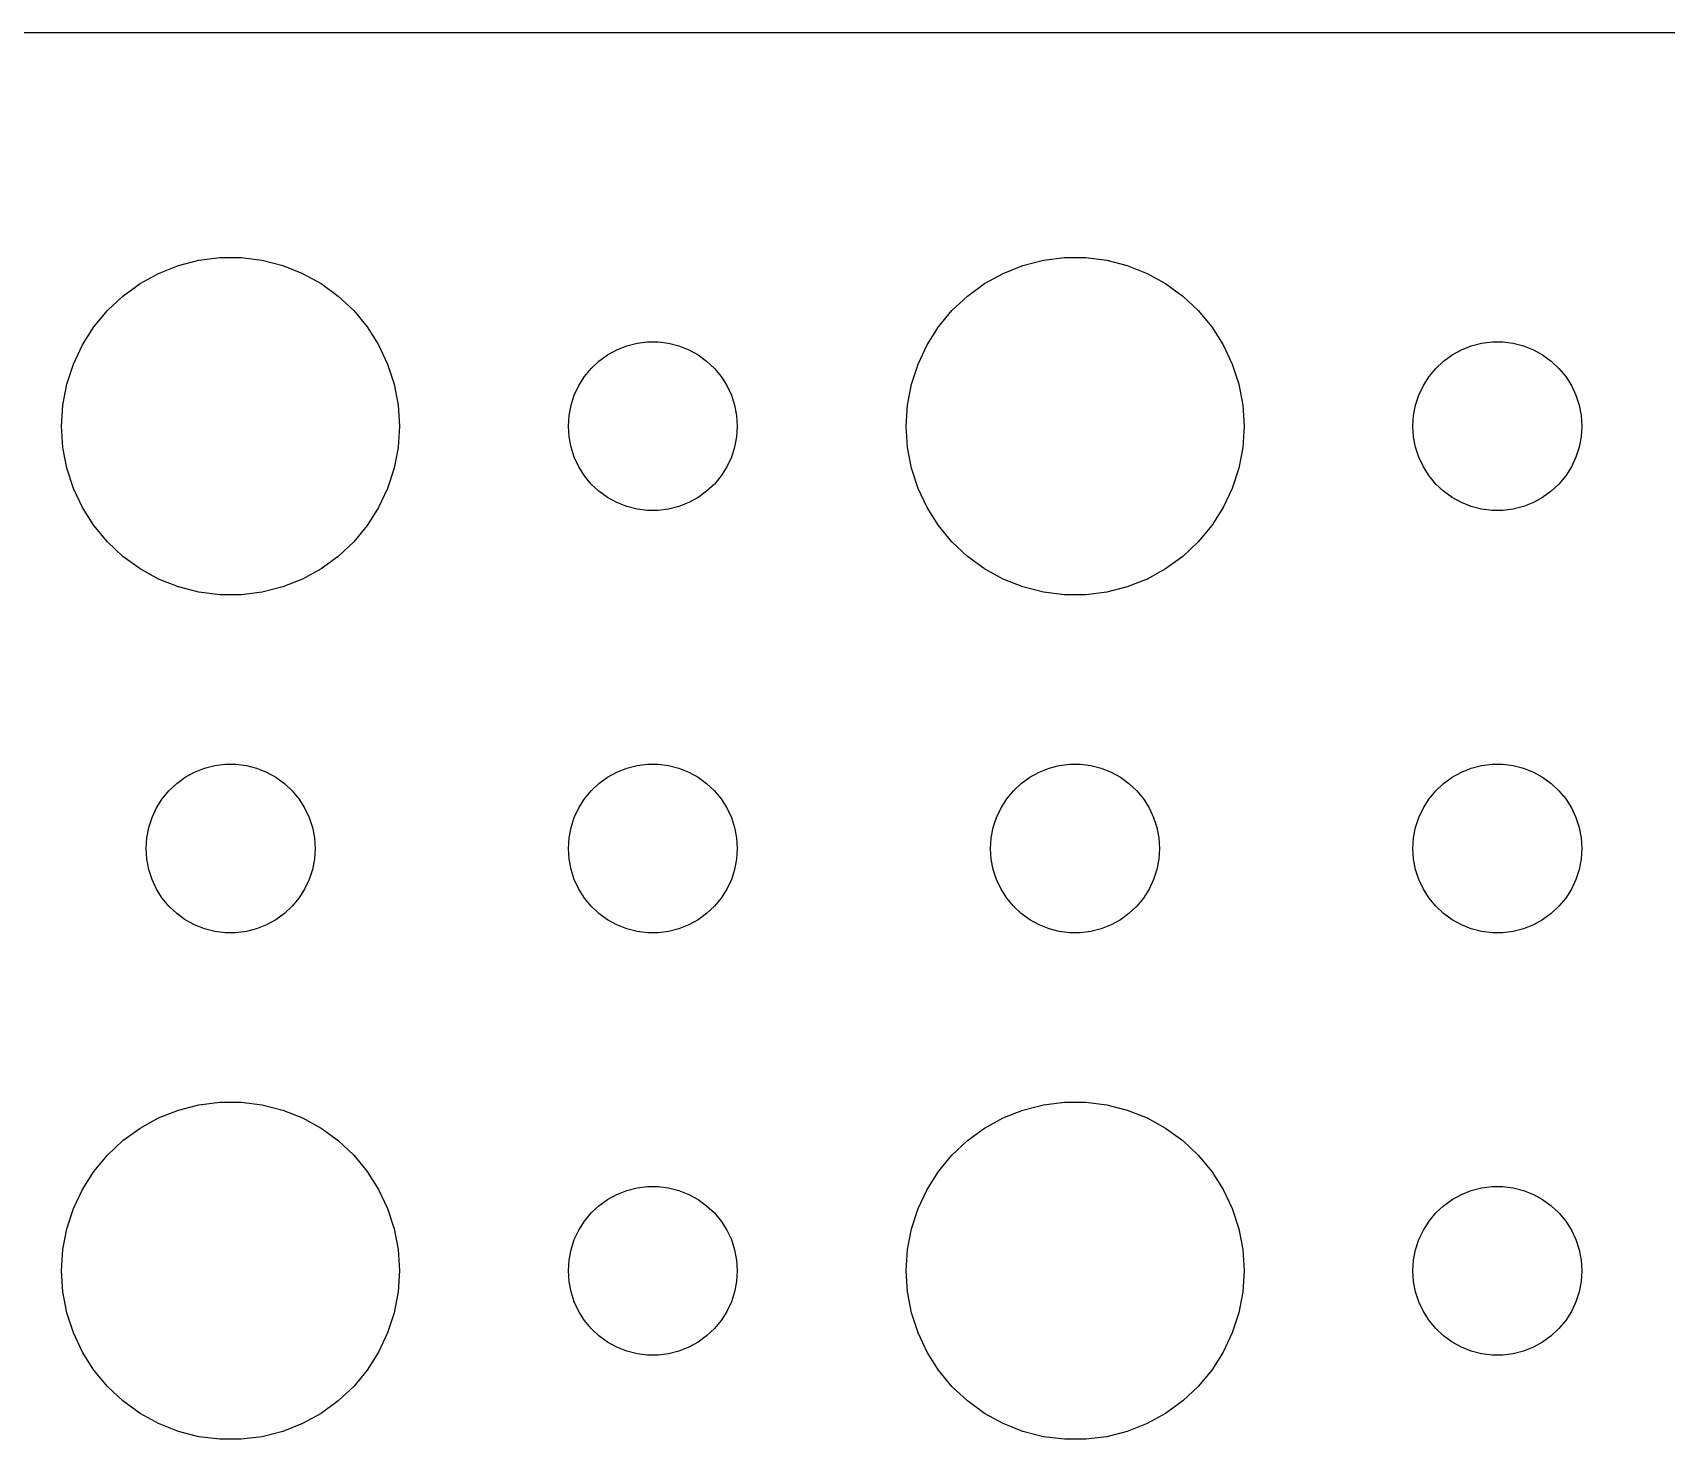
# Model space of a CAD drawing. Header units: metres. Extents: x -112 to 112, y -89 to 89.
# Drawn here: x -33.51 to -4.5, y 64.51 to 89.49 of the extents above; entities that cross this region are included whole.
import ezdxf

# ---------------------------------------------------------------- set-up
doc = ezdxf.new("R2010")
doc.units = ezdxf.units.M

msp = doc.modelspace()

# ---------------------------------------------------------------- linework, layer by layer
for p, q in [((107.314, 89.4901), (-107.314, 89.4901)), ((-31.2773, 85.2145), (-30.927, 85.3532)), ((-30.927, 85.3532), (-30.5621, 85.4469)), ((-30.5621, 85.4469), (-30.1884, 85.4941)), ((-30.1884, 85.4941), (-29.8116, 85.4941)), ((-29.8116, 85.4941), (-29.4379, 85.4469)), ((-29.4379, 85.4469), (-29.0729, 85.3532)), ((-29.0729, 85.3532), (-28.7227, 85.2145)), ((-16.2773, 85.2145), (-15.927, 85.3532)), ((-15.927, 85.3532), (-15.5621, 85.4469)), ((-15.5621, 85.4469), (-15.1884, 85.4941)), ((-15.1884, 85.4941), (-14.8116, 85.4941)), ((-14.8116, 85.4941), (-14.4379, 85.4469)), ((-14.4379, 85.4469), (-14.0729, 85.3532)), ((-14.0729, 85.3532), (-13.7227, 85.2145)), ((-31.9123, 84.8115), (-31.6075, 85.033)), ((-31.6075, 85.033), (-31.2773, 85.2145)), ((-28.7227, 85.2145), (-28.3925, 85.033)), ((-28.3925, 85.033), (-28.0877, 84.8115)), ((-16.9123, 84.8115), (-16.6075, 85.033)), ((-16.6075, 85.033), (-16.2773, 85.2145)), ((-13.7227, 85.2145), (-13.3925, 85.033)), ((-13.3925, 85.033), (-13.0877, 84.8115)), ((-32.1869, 84.5536), (-31.9123, 84.8115)), ((-28.0877, 84.8115), (-27.8131, 84.5536)), ((-17.1869, 84.5536), (-16.9123, 84.8115)), ((-13.0877, 84.8115), (-12.8131, 84.5536)), ((-32.427, 84.2634), (-32.1869, 84.5536)), ((-27.8131, 84.5536), (-27.5729, 84.2634)), ((-17.427, 84.2634), (-17.1869, 84.5536)), ((-12.8131, 84.5536), (-12.5729, 84.2634)), ((-32.6289, 83.9453), (-32.427, 84.2634)), ((-27.5729, 84.2634), (-27.3711, 83.9453)), ((-17.6289, 83.9453), (-17.427, 84.2634)), ((-12.5729, 84.2634), (-12.3711, 83.9453)), ((-32.7893, 83.6044), (-32.6289, 83.9453)), ((-27.3711, 83.9453), (-27.2107, 83.6044)), ((-23.3037, 83.7665), (-23.1387, 83.8572)), ((-23.1387, 83.8572), (-22.9635, 83.9266)), ((-22.9635, 83.9266), (-22.7811, 83.9734)), ((-22.7811, 83.9734), (-22.5942, 83.997)), ((-22.5942, 83.997), (-22.4058, 83.997)), ((-22.4058, 83.997), (-22.2189, 83.9734)), ((-22.2189, 83.9734), (-22.0365, 83.9266)), ((-22.0365, 83.9266), (-21.8613, 83.8572)), ((-21.8613, 83.8572), (-21.6963, 83.7665)), ((-17.7893, 83.6044), (-17.6289, 83.9453)), ((-12.3711, 83.9453), (-12.2107, 83.6044)), ((-8.30373, 83.7665), (-8.13866, 83.8572)), ((-8.13866, 83.8572), (-7.96352, 83.9266)), ((-7.96352, 83.9266), (-7.78107, 83.9734)), ((-7.78107, 83.9734), (-7.59418, 83.997)), ((-7.59418, 83.997), (-7.40581, 83.997)), ((-7.40581, 83.997), (-7.21892, 83.9734)), ((-7.21892, 83.9734), (-7.03647, 83.9266)), ((-7.03647, 83.9266), (-6.86133, 83.8572)), ((-6.86133, 83.8572), (-6.69626, 83.7665)), ((-32.9057, 83.2461), (-32.7893, 83.6044)), ((-27.2107, 83.6044), (-27.0942, 83.2461)), ((-23.5934, 83.5268), (-23.4561, 83.6558)), ((-23.4561, 83.6558), (-23.3037, 83.7665)), ((-21.6963, 83.7665), (-21.5439, 83.6558)), ((-21.5439, 83.6558), (-21.4065, 83.5268)), ((-17.9057, 83.2461), (-17.7893, 83.6044)), ((-12.2107, 83.6044), (-12.0942, 83.2461)), ((-8.59344, 83.5268), (-8.45613, 83.6558)), ((-8.45613, 83.6558), (-8.30373, 83.7665)), ((-6.69626, 83.7665), (-6.54385, 83.6558)), ((-6.54385, 83.6558), (-6.40654, 83.5268)), ((-23.8145, 83.2226), (-23.7135, 83.3817)), ((-23.7135, 83.3817), (-23.5934, 83.5268)), ((-21.4065, 83.5268), (-21.2865, 83.3817)), ((-21.2865, 83.3817), (-21.1855, 83.2226)), ((-8.81445, 83.2226), (-8.71352, 83.3817)), ((-8.71352, 83.3817), (-8.59344, 83.5268)), ((-6.40654, 83.5268), (-6.28647, 83.3817)), ((-6.28647, 83.3817), (-6.18553, 83.2226)), ((-32.9763, 82.876), (-32.9057, 83.2461)), ((-27.0942, 83.2461), (-27.0237, 82.876)), ((-23.9529, 82.873), (-23.8947, 83.0522)), ((-23.8947, 83.0522), (-23.8145, 83.2226)), ((-21.1855, 83.2226), (-21.1053, 83.0522)), ((-21.1053, 83.0522), (-21.0471, 82.873)), ((-17.9763, 82.876), (-17.9057, 83.2461)), ((-12.0942, 83.2461), (-12.0237, 82.876)), ((-8.95287, 82.873), (-8.89465, 83.0522)), ((-8.89465, 83.0522), (-8.81445, 83.2226)), ((-6.18553, 83.2226), (-6.10533, 83.0522)), ((-6.10533, 83.0522), (-6.04712, 82.873)), ((-33, 82.5), (-32.9763, 82.876)), ((-27.0237, 82.876), (-27, 82.5)), ((-23.9882, 82.688), (-23.9529, 82.873)), ((-21.0471, 82.873), (-21.0118, 82.688)), ((-18, 82.5), (-17.9763, 82.876)), ((-12.0237, 82.876), (-12, 82.5)), ((-8.98816, 82.688), (-8.95287, 82.873)), ((-6.04712, 82.873), (-6.01183, 82.688)), ((-32.9763, 82.124), (-33, 82.5)), ((-27, 82.5), (-27.0237, 82.124)), ((-24, 82.5), (-23.9882, 82.688)), ((-23.9882, 82.312), (-24, 82.5)), ((-21.0118, 82.688), (-21, 82.5)), ((-21, 82.5), (-21.0118, 82.312)), ((-17.9763, 82.124), (-18, 82.5)), ((-12, 82.5), (-12.0237, 82.124)), ((-9, 82.5), (-8.98816, 82.688)), ((-8.98816, 82.312), (-9, 82.5)), ((-6.01183, 82.688), (-6, 82.5)), ((-6, 82.5), (-6.01183, 82.312)), ((-32.9057, 81.7539), (-32.9763, 82.124)), ((-27.0237, 82.124), (-27.0942, 81.7539)), ((-23.9529, 82.127), (-23.9882, 82.312)), ((-23.8947, 81.9478), (-23.9529, 82.127)), ((-21.0471, 82.127), (-21.1053, 81.9478)), ((-21.0118, 82.312), (-21.0471, 82.127)), ((-17.9057, 81.7539), (-17.9763, 82.124)), ((-12.0237, 82.124), (-12.0942, 81.7539)), ((-8.95287, 82.127), (-8.98816, 82.312)), ((-8.89465, 81.9478), (-8.95287, 82.127)), ((-6.04712, 82.127), (-6.10533, 81.9478)), ((-6.01183, 82.312), (-6.04712, 82.127)), ((-23.8145, 81.7774), (-23.8947, 81.9478)), ((-21.1053, 81.9478), (-21.1855, 81.7774)), ((-8.81445, 81.7774), (-8.89465, 81.9478)), ((-6.10533, 81.9478), (-6.18553, 81.7774)), ((-32.7893, 81.3956), (-32.9057, 81.7539)), ((-27.0942, 81.7539), (-27.2107, 81.3956)), ((-23.7135, 81.6183), (-23.8145, 81.7774)), ((-23.5934, 81.4732), (-23.7135, 81.6183)), ((-21.2865, 81.6183), (-21.4065, 81.4732)), ((-21.1855, 81.7774), (-21.2865, 81.6183)), ((-17.7893, 81.3956), (-17.9057, 81.7539)), ((-12.0942, 81.7539), (-12.2107, 81.3956)), ((-8.71352, 81.6183), (-8.81445, 81.7774)), ((-8.59344, 81.4732), (-8.71352, 81.6183)), ((-6.28647, 81.6183), (-6.40654, 81.4732)), ((-6.18553, 81.7774), (-6.28647, 81.6183)), ((-32.6289, 81.0547), (-32.7893, 81.3956)), ((-27.2107, 81.3956), (-27.3711, 81.0547)), ((-23.4561, 81.3442), (-23.5934, 81.4732)), ((-23.3037, 81.2335), (-23.4561, 81.3442)), ((-21.5439, 81.3442), (-21.6963, 81.2335)), ((-21.4065, 81.4732), (-21.5439, 81.3442)), ((-17.6289, 81.0547), (-17.7893, 81.3956)), ((-12.2107, 81.3956), (-12.3711, 81.0547)), ((-8.45613, 81.3442), (-8.59344, 81.4732)), ((-8.30373, 81.2335), (-8.45613, 81.3442)), ((-6.54385, 81.3442), (-6.69626, 81.2335)), ((-6.40654, 81.4732), (-6.54385, 81.3442)), ((-32.427, 80.7366), (-32.6289, 81.0547)), ((-27.3711, 81.0547), (-27.5729, 80.7366)), ((-23.1387, 81.1428), (-23.3037, 81.2335)), ((-22.9635, 81.0734), (-23.1387, 81.1428)), ((-22.7811, 81.0266), (-22.9635, 81.0734)), ((-22.5942, 81.003), (-22.7811, 81.0266)), ((-22.4058, 81.003), (-22.5942, 81.003)), ((-22.2189, 81.0266), (-22.4058, 81.003)), ((-22.0365, 81.0734), (-22.2189, 81.0266)), ((-21.8613, 81.1428), (-22.0365, 81.0734)), ((-21.6963, 81.2335), (-21.8613, 81.1428)), ((-17.427, 80.7366), (-17.6289, 81.0547)), ((-12.3711, 81.0547), (-12.5729, 80.7366)), ((-8.13866, 81.1428), (-8.30373, 81.2335)), ((-7.96352, 81.0734), (-8.13866, 81.1428)), ((-7.78107, 81.0266), (-7.96352, 81.0734)), ((-7.59418, 81.003), (-7.78107, 81.0266)), ((-7.40581, 81.003), (-7.59418, 81.003)), ((-7.21892, 81.0266), (-7.40581, 81.003)), ((-7.03647, 81.0734), (-7.21892, 81.0266)), ((-6.86133, 81.1428), (-7.03647, 81.0734)), ((-6.69626, 81.2335), (-6.86133, 81.1428)), ((-32.1869, 80.4464), (-32.427, 80.7366)), ((-27.5729, 80.7366), (-27.8131, 80.4464)), ((-17.1869, 80.4464), (-17.427, 80.7366)), ((-12.5729, 80.7366), (-12.8131, 80.4464)), ((-31.9123, 80.1885), (-32.1869, 80.4464)), ((-27.8131, 80.4464), (-28.0877, 80.1885)), ((-16.9123, 80.1885), (-17.1869, 80.4464)), ((-12.8131, 80.4464), (-13.0877, 80.1885)), ((-31.6075, 79.967), (-31.9123, 80.1885)), ((-28.0877, 80.1885), (-28.3925, 79.967)), ((-16.6075, 79.967), (-16.9123, 80.1885)), ((-13.0877, 80.1885), (-13.3925, 79.967)), ((-31.2773, 79.7855), (-31.6075, 79.967)), ((-28.3925, 79.967), (-28.7227, 79.7855)), ((-16.2773, 79.7855), (-16.6075, 79.967)), ((-13.3925, 79.967), (-13.7227, 79.7855)), ((-30.927, 79.6468), (-31.2773, 79.7855)), ((-30.5621, 79.5531), (-30.927, 79.6468)), ((-30.1884, 79.5059), (-30.5621, 79.5531)), ((-29.8116, 79.5059), (-30.1884, 79.5059)), ((-29.4379, 79.5531), (-29.8116, 79.5059)), ((-29.0729, 79.6468), (-29.4379, 79.5531)), ((-28.7227, 79.7855), (-29.0729, 79.6468)), ((-15.927, 79.6468), (-16.2773, 79.7855)), ((-15.5621, 79.5531), (-15.927, 79.6468)), ((-15.1884, 79.5059), (-15.5621, 79.5531)), ((-14.8116, 79.5059), (-15.1884, 79.5059)), ((-14.4379, 79.5531), (-14.8116, 79.5059)), ((-14.0729, 79.6468), (-14.4379, 79.5531)), ((-13.7227, 79.7855), (-14.0729, 79.6468)), ((-30.8037, 76.2665), (-30.6387, 76.3572)), ((-30.6387, 76.3572), (-30.4635, 76.4266)), ((-30.4635, 76.4266), (-30.2811, 76.4734)), ((-30.2811, 76.4734), (-30.0942, 76.497)), ((-30.0942, 76.497), (-29.9058, 76.497)), ((-29.9058, 76.497), (-29.7189, 76.4734)), ((-29.7189, 76.4734), (-29.5365, 76.4266)), ((-29.5365, 76.4266), (-29.3613, 76.3572)), ((-29.3613, 76.3572), (-29.1963, 76.2665)), ((-23.3037, 76.2665), (-23.1387, 76.3572)), ((-23.1387, 76.3572), (-22.9635, 76.4266)), ((-22.9635, 76.4266), (-22.7811, 76.4734)), ((-22.7811, 76.4734), (-22.5942, 76.497)), ((-22.5942, 76.497), (-22.4058, 76.497)), ((-22.4058, 76.497), (-22.2189, 76.4734)), ((-22.2189, 76.4734), (-22.0365, 76.4266)), ((-22.0365, 76.4266), (-21.8613, 76.3572)), ((-21.8613, 76.3572), (-21.6963, 76.2665)), ((-15.8037, 76.2665), (-15.6387, 76.3572)), ((-15.6387, 76.3572), (-15.4635, 76.4266)), ((-15.4635, 76.4266), (-15.2811, 76.4734)), ((-15.2811, 76.4734), (-15.0942, 76.497)), ((-15.0942, 76.497), (-14.9058, 76.497)), ((-14.9058, 76.497), (-14.7189, 76.4734)), ((-14.7189, 76.4734), (-14.5365, 76.4266)), ((-14.5365, 76.4266), (-14.3613, 76.3572)), ((-14.3613, 76.3572), (-14.1963, 76.2665)), ((-8.30373, 76.2665), (-8.13866, 76.3572)), ((-8.13866, 76.3572), (-7.96352, 76.4266)), ((-7.96352, 76.4266), (-7.78107, 76.4734)), ((-7.78107, 76.4734), (-7.59418, 76.497)), ((-7.59418, 76.497), (-7.40581, 76.497)), ((-7.40581, 76.497), (-7.21892, 76.4734)), ((-7.21892, 76.4734), (-7.03647, 76.4266)), ((-7.03647, 76.4266), (-6.86133, 76.3572)), ((-6.86133, 76.3572), (-6.69626, 76.2665)), ((-31.2135, 75.8817), (-31.0934, 76.0268)), ((-31.0934, 76.0268), (-30.9561, 76.1558)), ((-30.9561, 76.1558), (-30.8037, 76.2665)), ((-29.1963, 76.2665), (-29.0439, 76.1558)), ((-29.0439, 76.1558), (-28.9065, 76.0268)), ((-28.9065, 76.0268), (-28.7865, 75.8817)), ((-23.7135, 75.8817), (-23.5934, 76.0268)), ((-23.5934, 76.0268), (-23.4561, 76.1558)), ((-23.4561, 76.1558), (-23.3037, 76.2665)), ((-21.6963, 76.2665), (-21.5439, 76.1558)), ((-21.5439, 76.1558), (-21.4065, 76.0268)), ((-21.4065, 76.0268), (-21.2865, 75.8817)), ((-16.2135, 75.8817), (-16.0934, 76.0268)), ((-16.0934, 76.0268), (-15.9561, 76.1558)), ((-15.9561, 76.1558), (-15.8037, 76.2665)), ((-14.1963, 76.2665), (-14.0439, 76.1558)), ((-14.0439, 76.1558), (-13.9065, 76.0268)), ((-13.9065, 76.0268), (-13.7865, 75.8817)), ((-8.71352, 75.8817), (-8.59344, 76.0268)), ((-8.59344, 76.0268), (-8.45613, 76.1558)), ((-8.45613, 76.1558), (-8.30373, 76.2665)), ((-6.69626, 76.2665), (-6.54385, 76.1558)), ((-6.54385, 76.1558), (-6.40654, 76.0268)), ((-6.40654, 76.0268), (-6.28647, 75.8817)), ((-31.3145, 75.7226), (-31.2135, 75.8817)), ((-28.7865, 75.8817), (-28.6855, 75.7226)), ((-23.8145, 75.7226), (-23.7135, 75.8817)), ((-21.2865, 75.8817), (-21.1855, 75.7226)), ((-16.3145, 75.7226), (-16.2135, 75.8817)), ((-13.7865, 75.8817), (-13.6855, 75.7226)), ((-8.81445, 75.7226), (-8.71352, 75.8817)), ((-6.28647, 75.8817), (-6.18553, 75.7226)), ((-31.4529, 75.373), (-31.3947, 75.5522)), ((-31.3947, 75.5522), (-31.3145, 75.7226)), ((-28.6855, 75.7226), (-28.6053, 75.5522)), ((-28.6053, 75.5522), (-28.5471, 75.373)), ((-23.9529, 75.373), (-23.8947, 75.5522)), ((-23.8947, 75.5522), (-23.8145, 75.7226)), ((-21.1855, 75.7226), (-21.1053, 75.5522)), ((-21.1053, 75.5522), (-21.0471, 75.373)), ((-16.4529, 75.373), (-16.3947, 75.5522)), ((-16.3947, 75.5522), (-16.3145, 75.7226)), ((-13.6855, 75.7226), (-13.6053, 75.5522)), ((-13.6053, 75.5522), (-13.5471, 75.373)), ((-8.95287, 75.373), (-8.89465, 75.5522)), ((-8.89465, 75.5522), (-8.81445, 75.7226)), ((-6.18553, 75.7226), (-6.10533, 75.5522)), ((-6.10533, 75.5522), (-6.04712, 75.373)), ((-31.5, 75), (-31.4882, 75.188)), ((-31.4882, 75.188), (-31.4529, 75.373)), ((-28.5471, 75.373), (-28.5118, 75.188)), ((-28.5118, 75.188), (-28.5, 75)), ((-24, 75), (-23.9882, 75.188)), ((-23.9882, 75.188), (-23.9529, 75.373)), ((-21.0471, 75.373), (-21.0118, 75.188)), ((-21.0118, 75.188), (-21, 75)), ((-16.5, 75), (-16.4882, 75.188)), ((-16.4882, 75.188), (-16.4529, 75.373)), ((-13.5471, 75.373), (-13.5118, 75.188)), ((-13.5118, 75.188), (-13.5, 75)), ((-9, 75), (-8.98816, 75.188)), ((-8.98816, 75.188), (-8.95287, 75.373)), ((-6.04712, 75.373), (-6.01183, 75.188)), ((-6.01183, 75.188), (-6, 75)), ((-31.4882, 74.812), (-31.5, 75)), ((-28.5, 75), (-28.5118, 74.812)), ((-23.9882, 74.812), (-24, 75)), ((-21, 75), (-21.0118, 74.812)), ((-16.4882, 74.812), (-16.5, 75)), ((-13.5, 75), (-13.5118, 74.812)), ((-8.98816, 74.812), (-9, 75)), ((-6, 75), (-6.01183, 74.812)), ((-31.4529, 74.627), (-31.4882, 74.812)), ((-31.3947, 74.4478), (-31.4529, 74.627)), ((-28.5471, 74.627), (-28.6053, 74.4478)), ((-28.5118, 74.812), (-28.5471, 74.627)), ((-23.9529, 74.627), (-23.9882, 74.812)), ((-23.8947, 74.4478), (-23.9529, 74.627)), ((-21.0471, 74.627), (-21.1053, 74.4478)), ((-21.0118, 74.812), (-21.0471, 74.627)), ((-16.4529, 74.627), (-16.4882, 74.812)), ((-16.3947, 74.4478), (-16.4529, 74.627)), ((-13.5471, 74.627), (-13.6053, 74.4478)), ((-13.5118, 74.812), (-13.5471, 74.627)), ((-8.95287, 74.627), (-8.98816, 74.812)), ((-8.89465, 74.4478), (-8.95287, 74.627)), ((-6.04712, 74.627), (-6.10533, 74.4478)), ((-6.01183, 74.812), (-6.04712, 74.627)), ((-31.3145, 74.2774), (-31.3947, 74.4478)), ((-31.2135, 74.1183), (-31.3145, 74.2774)), ((-28.6855, 74.2774), (-28.7865, 74.1183)), ((-28.6053, 74.4478), (-28.6855, 74.2774)), ((-23.8145, 74.2774), (-23.8947, 74.4478)), ((-23.7135, 74.1183), (-23.8145, 74.2774)), ((-21.1855, 74.2774), (-21.2865, 74.1183)), ((-21.1053, 74.4478), (-21.1855, 74.2774)), ((-16.3145, 74.2774), (-16.3947, 74.4478)), ((-16.2135, 74.1183), (-16.3145, 74.2774)), ((-13.6855, 74.2774), (-13.7865, 74.1183)), ((-13.6053, 74.4478), (-13.6855, 74.2774)), ((-8.81445, 74.2774), (-8.89465, 74.4478)), ((-8.71352, 74.1183), (-8.81445, 74.2774)), ((-6.18553, 74.2774), (-6.28647, 74.1183)), ((-6.10533, 74.4478), (-6.18553, 74.2774)), ((-31.0934, 73.9732), (-31.2135, 74.1183)), ((-28.7865, 74.1183), (-28.9065, 73.9732)), ((-23.5934, 73.9732), (-23.7135, 74.1183)), ((-21.2865, 74.1183), (-21.4065, 73.9732)), ((-16.0934, 73.9732), (-16.2135, 74.1183)), ((-13.7865, 74.1183), (-13.9065, 73.9732)), ((-8.59344, 73.9732), (-8.71352, 74.1183)), ((-6.28647, 74.1183), (-6.40654, 73.9732)), ((-30.9561, 73.8442), (-31.0934, 73.9732)), ((-30.8037, 73.7335), (-30.9561, 73.8442)), ((-30.6387, 73.6428), (-30.8037, 73.7335)), ((-29.1963, 73.7335), (-29.3613, 73.6428)), ((-29.0439, 73.8442), (-29.1963, 73.7335)), ((-28.9065, 73.9732), (-29.0439, 73.8442)), ((-23.4561, 73.8442), (-23.5934, 73.9732)), ((-23.3037, 73.7335), (-23.4561, 73.8442)), ((-23.1387, 73.6428), (-23.3037, 73.7335)), ((-21.6963, 73.7335), (-21.8613, 73.6428)), ((-21.5439, 73.8442), (-21.6963, 73.7335)), ((-21.4065, 73.9732), (-21.5439, 73.8442)), ((-15.9561, 73.8442), (-16.0934, 73.9732)), ((-15.8037, 73.7335), (-15.9561, 73.8442)), ((-15.6387, 73.6428), (-15.8037, 73.7335)), ((-14.1963, 73.7335), (-14.3613, 73.6428)), ((-14.0439, 73.8442), (-14.1963, 73.7335)), ((-13.9065, 73.9732), (-14.0439, 73.8442)), ((-8.45613, 73.8442), (-8.59344, 73.9732)), ((-8.30373, 73.7335), (-8.45613, 73.8442)), ((-8.13866, 73.6428), (-8.30373, 73.7335)), ((-6.69626, 73.7335), (-6.86133, 73.6428)), ((-6.54385, 73.8442), (-6.69626, 73.7335)), ((-6.40654, 73.9732), (-6.54385, 73.8442)), ((-30.4635, 73.5734), (-30.6387, 73.6428)), ((-30.2811, 73.5266), (-30.4635, 73.5734)), ((-30.0942, 73.503), (-30.2811, 73.5266)), ((-29.9058, 73.503), (-30.0942, 73.503)), ((-29.7189, 73.5266), (-29.9058, 73.503)), ((-29.5365, 73.5734), (-29.7189, 73.5266)), ((-29.3613, 73.6428), (-29.5365, 73.5734)), ((-22.9635, 73.5734), (-23.1387, 73.6428)), ((-22.7811, 73.5266), (-22.9635, 73.5734)), ((-22.5942, 73.503), (-22.7811, 73.5266)), ((-22.4058, 73.503), (-22.5942, 73.503)), ((-22.2189, 73.5266), (-22.4058, 73.503)), ((-22.0365, 73.5734), (-22.2189, 73.5266)), ((-21.8613, 73.6428), (-22.0365, 73.5734)), ((-15.4635, 73.5734), (-15.6387, 73.6428)), ((-15.2811, 73.5266), (-15.4635, 73.5734)), ((-15.0942, 73.503), (-15.2811, 73.5266)), ((-14.9058, 73.503), (-15.0942, 73.503)), ((-14.7189, 73.5266), (-14.9058, 73.503)), ((-14.5365, 73.5734), (-14.7189, 73.5266)), ((-14.3613, 73.6428), (-14.5365, 73.5734)), ((-7.96352, 73.5734), (-8.13866, 73.6428)), ((-7.78107, 73.5266), (-7.96352, 73.5734)), ((-7.59418, 73.503), (-7.78107, 73.5266)), ((-7.40581, 73.503), (-7.59418, 73.503)), ((-7.21892, 73.5266), (-7.40581, 73.503)), ((-7.03647, 73.5734), (-7.21892, 73.5266)), ((-6.86133, 73.6428), (-7.03647, 73.5734)), ((-31.6075, 70.033), (-31.2773, 70.2145)), ((-31.2773, 70.2145), (-30.927, 70.3532)), ((-30.927, 70.3532), (-30.5621, 70.4469)), ((-30.5621, 70.4469), (-30.1884, 70.4941)), ((-30.1884, 70.4941), (-29.8116, 70.4941)), ((-29.8116, 70.4941), (-29.4379, 70.4469)), ((-29.4379, 70.4469), (-29.0729, 70.3532)), ((-29.0729, 70.3532), (-28.7227, 70.2145)), ((-28.7227, 70.2145), (-28.3925, 70.033)), ((-16.6075, 70.033), (-16.2773, 70.2145)), ((-16.2773, 70.2145), (-15.927, 70.3532)), ((-15.927, 70.3532), (-15.5621, 70.4469)), ((-15.5621, 70.4469), (-15.1884, 70.4941)), ((-15.1884, 70.4941), (-14.8116, 70.4941)), ((-14.8116, 70.4941), (-14.4379, 70.4469)), ((-14.4379, 70.4469), (-14.0729, 70.3532)), ((-14.0729, 70.3532), (-13.7227, 70.2145)), ((-13.7227, 70.2145), (-13.3925, 70.033)), ((-31.9123, 69.8115), (-31.6075, 70.033)), ((-28.3925, 70.033), (-28.0877, 69.8115)), ((-16.9123, 69.8115), (-16.6075, 70.033)), ((-13.3925, 70.033), (-13.0877, 69.8115)), ((-32.1869, 69.5536), (-31.9123, 69.8115)), ((-28.0877, 69.8115), (-27.8131, 69.5536)), ((-17.1869, 69.5536), (-16.9123, 69.8115)), ((-13.0877, 69.8115), (-12.8131, 69.5536)), ((-32.427, 69.2634), (-32.1869, 69.5536)), ((-27.8131, 69.5536), (-27.5729, 69.2634)), ((-17.427, 69.2634), (-17.1869, 69.5536)), ((-12.8131, 69.5536), (-12.5729, 69.2634)), ((-32.6289, 68.9453), (-32.427, 69.2634)), ((-27.5729, 69.2634), (-27.3711, 68.9453)), ((-17.6289, 68.9453), (-17.427, 69.2634)), ((-12.5729, 69.2634), (-12.3711, 68.9453)), ((-32.7893, 68.6044), (-32.6289, 68.9453)), ((-27.3711, 68.9453), (-27.2107, 68.6044)), ((-23.4561, 68.6558), (-23.3037, 68.7665)), ((-23.3037, 68.7665), (-23.1387, 68.8572)), ((-23.1387, 68.8572), (-22.9635, 68.9266)), ((-22.9635, 68.9266), (-22.7811, 68.9734)), ((-22.7811, 68.9734), (-22.5942, 68.997)), ((-22.5942, 68.997), (-22.4058, 68.997)), ((-22.4058, 68.997), (-22.2189, 68.9734)), ((-22.2189, 68.9734), (-22.0365, 68.9266)), ((-22.0365, 68.9266), (-21.8613, 68.8572)), ((-21.8613, 68.8572), (-21.6963, 68.7665)), ((-21.6963, 68.7665), (-21.5439, 68.6558)), ((-17.7893, 68.6044), (-17.6289, 68.9453)), ((-12.3711, 68.9453), (-12.2107, 68.6044)), ((-8.45613, 68.6558), (-8.30373, 68.7665)), ((-8.30373, 68.7665), (-8.13866, 68.8572)), ((-8.13866, 68.8572), (-7.96352, 68.9266)), ((-7.96352, 68.9266), (-7.78107, 68.9734)), ((-7.78107, 68.9734), (-7.59418, 68.997)), ((-7.59418, 68.997), (-7.40581, 68.997)), ((-7.40581, 68.997), (-7.21892, 68.9734)), ((-7.21892, 68.9734), (-7.03647, 68.9266)), ((-7.03647, 68.9266), (-6.86133, 68.8572)), ((-6.86133, 68.8572), (-6.69626, 68.7665)), ((-6.69626, 68.7665), (-6.54385, 68.6558)), ((-32.9057, 68.2461), (-32.7893, 68.6044)), ((-27.2107, 68.6044), (-27.0942, 68.2461)), ((-23.7135, 68.3817), (-23.5934, 68.5268)), ((-23.5934, 68.5268), (-23.4561, 68.6558)), ((-21.5439, 68.6558), (-21.4065, 68.5268)), ((-21.4065, 68.5268), (-21.2865, 68.3817)), ((-17.9057, 68.2461), (-17.7893, 68.6044)), ((-12.2107, 68.6044), (-12.0942, 68.2461)), ((-8.71352, 68.3817), (-8.59344, 68.5268)), ((-8.59344, 68.5268), (-8.45613, 68.6558)), ((-6.54385, 68.6558), (-6.40654, 68.5268)), ((-6.40654, 68.5268), (-6.28647, 68.3817)), ((-32.9763, 67.876), (-32.9057, 68.2461)), ((-27.0942, 68.2461), (-27.0237, 67.876)), ((-23.8947, 68.0522), (-23.8145, 68.2226)), ((-23.8145, 68.2226), (-23.7135, 68.3817)), ((-21.2865, 68.3817), (-21.1855, 68.2226)), ((-21.1855, 68.2226), (-21.1053, 68.0522)), ((-17.9763, 67.876), (-17.9057, 68.2461)), ((-12.0942, 68.2461), (-12.0237, 67.876)), ((-8.89465, 68.0522), (-8.81445, 68.2226)), ((-8.81445, 68.2226), (-8.71352, 68.3817)), ((-6.28647, 68.3817), (-6.18553, 68.2226)), ((-6.18553, 68.2226), (-6.10533, 68.0522)), ((-23.9529, 67.873), (-23.8947, 68.0522)), ((-21.1053, 68.0522), (-21.0471, 67.873)), ((-8.95287, 67.873), (-8.89465, 68.0522)), ((-6.10533, 68.0522), (-6.04712, 67.873)), ((-33, 67.5), (-32.9763, 67.876)), ((-27.0237, 67.876), (-27, 67.5)), ((-24, 67.5), (-23.9882, 67.688)), ((-23.9882, 67.688), (-23.9529, 67.873)), ((-21.0471, 67.873), (-21.0118, 67.688)), ((-21.0118, 67.688), (-21, 67.5)), ((-18, 67.5), (-17.9763, 67.876)), ((-12.0237, 67.876), (-12, 67.5)), ((-9, 67.5), (-8.98816, 67.688)), ((-8.98816, 67.688), (-8.95287, 67.873)), ((-6.04712, 67.873), (-6.01183, 67.688)), ((-6.01183, 67.688), (-6, 67.5)), ((-32.9763, 67.124), (-33, 67.5)), ((-27, 67.5), (-27.0237, 67.124)), ((-23.9882, 67.312), (-24, 67.5)), ((-21, 67.5), (-21.0118, 67.312)), ((-17.9763, 67.124), (-18, 67.5)), ((-12, 67.5), (-12.0237, 67.124)), ((-8.98816, 67.312), (-9, 67.5)), ((-6, 67.5), (-6.01183, 67.312)), ((-32.9057, 66.7539), (-32.9763, 67.124)), ((-27.0237, 67.124), (-27.0942, 66.7539)), ((-23.9529, 67.127), (-23.9882, 67.312)), ((-23.8947, 66.9478), (-23.9529, 67.127)), ((-21.0471, 67.127), (-21.1053, 66.9478)), ((-21.0118, 67.312), (-21.0471, 67.127)), ((-17.9057, 66.7539), (-17.9763, 67.124)), ((-12.0237, 67.124), (-12.0942, 66.7539)), ((-8.95287, 67.127), (-8.98816, 67.312)), ((-8.89465, 66.9478), (-8.95287, 67.127)), ((-6.04712, 67.127), (-6.10533, 66.9478)), ((-6.01183, 67.312), (-6.04712, 67.127)), ((-32.7893, 66.3956), (-32.9057, 66.7539)), ((-27.0942, 66.7539), (-27.2107, 66.3956)), ((-23.8145, 66.7774), (-23.8947, 66.9478)), ((-23.7135, 66.6183), (-23.8145, 66.7774)), ((-21.1855, 66.7774), (-21.2865, 66.6183)), ((-21.1053, 66.9478), (-21.1855, 66.7774)), ((-17.7893, 66.3956), (-17.9057, 66.7539)), ((-12.0942, 66.7539), (-12.2107, 66.3956)), ((-8.81445, 66.7774), (-8.89465, 66.9478)), ((-8.71352, 66.6183), (-8.81445, 66.7774)), ((-6.18553, 66.7774), (-6.28647, 66.6183)), ((-6.10533, 66.9478), (-6.18553, 66.7774)), ((-23.5934, 66.4732), (-23.7135, 66.6183)), ((-23.4561, 66.3442), (-23.5934, 66.4732)), ((-21.4065, 66.4732), (-21.5439, 66.3442)), ((-21.2865, 66.6183), (-21.4065, 66.4732)), ((-8.59344, 66.4732), (-8.71352, 66.6183)), ((-8.45613, 66.3442), (-8.59344, 66.4732)), ((-6.40654, 66.4732), (-6.54385, 66.3442)), ((-6.28647, 66.6183), (-6.40654, 66.4732)), ((-32.6289, 66.0547), (-32.7893, 66.3956)), ((-27.2107, 66.3956), (-27.3711, 66.0547)), ((-23.3037, 66.2335), (-23.4561, 66.3442)), ((-23.1387, 66.1428), (-23.3037, 66.2335)), ((-21.6963, 66.2335), (-21.8613, 66.1428)), ((-21.5439, 66.3442), (-21.6963, 66.2335)), ((-17.6289, 66.0547), (-17.7893, 66.3956)), ((-12.2107, 66.3956), (-12.3711, 66.0547)), ((-8.30373, 66.2335), (-8.45613, 66.3442)), ((-8.13866, 66.1428), (-8.30373, 66.2335)), ((-6.69626, 66.2335), (-6.86133, 66.1428)), ((-6.54385, 66.3442), (-6.69626, 66.2335)), ((-32.427, 65.7366), (-32.6289, 66.0547)), ((-27.3711, 66.0547), (-27.5729, 65.7366)), ((-22.9635, 66.0734), (-23.1387, 66.1428)), ((-22.7811, 66.0266), (-22.9635, 66.0734)), ((-22.5942, 66.003), (-22.7811, 66.0266)), ((-22.4058, 66.003), (-22.5942, 66.003)), ((-22.2189, 66.0266), (-22.4058, 66.003)), ((-22.0365, 66.0734), (-22.2189, 66.0266)), ((-21.8613, 66.1428), (-22.0365, 66.0734)), ((-17.427, 65.7366), (-17.6289, 66.0547)), ((-12.3711, 66.0547), (-12.5729, 65.7366)), ((-7.96352, 66.0734), (-8.13866, 66.1428)), ((-7.78107, 66.0266), (-7.96352, 66.0734)), ((-7.59418, 66.003), (-7.78107, 66.0266)), ((-7.40581, 66.003), (-7.59418, 66.003)), ((-7.21892, 66.0266), (-7.40581, 66.003)), ((-7.03647, 66.0734), (-7.21892, 66.0266)), ((-6.86133, 66.1428), (-7.03647, 66.0734)), ((-32.1869, 65.4464), (-32.427, 65.7366)), ((-27.5729, 65.7366), (-27.8131, 65.4464)), ((-17.1869, 65.4464), (-17.427, 65.7366)), ((-12.5729, 65.7366), (-12.8131, 65.4464)), ((-31.9123, 65.1885), (-32.1869, 65.4464)), ((-27.8131, 65.4464), (-28.0877, 65.1885)), ((-16.9123, 65.1885), (-17.1869, 65.4464)), ((-12.8131, 65.4464), (-13.0877, 65.1885)), ((-31.6075, 64.967), (-31.9123, 65.1885)), ((-28.0877, 65.1885), (-28.3925, 64.967)), ((-16.6075, 64.967), (-16.9123, 65.1885)), ((-13.0877, 65.1885), (-13.3925, 64.967)), ((-31.2773, 64.7855), (-31.6075, 64.967)), ((-30.927, 64.6468), (-31.2773, 64.7855)), ((-28.7227, 64.7855), (-29.0729, 64.6468)), ((-28.3925, 64.967), (-28.7227, 64.7855)), ((-16.2773, 64.7855), (-16.6075, 64.967)), ((-15.927, 64.6468), (-16.2773, 64.7855)), ((-13.7227, 64.7855), (-14.0729, 64.6468)), ((-13.3925, 64.967), (-13.7227, 64.7855)), ((-30.5621, 64.5531), (-30.927, 64.6468)), ((-30.1884, 64.5059), (-30.5621, 64.5531)), ((-29.8116, 64.5059), (-30.1884, 64.5059)), ((-29.4379, 64.5531), (-29.8116, 64.5059)), ((-29.0729, 64.6468), (-29.4379, 64.5531)), ((-15.5621, 64.5531), (-15.927, 64.6468)), ((-15.1884, 64.5059), (-15.5621, 64.5531)), ((-14.8116, 64.5059), (-15.1884, 64.5059)), ((-14.4379, 64.5531), (-14.8116, 64.5059)), ((-14.0729, 64.6468), (-14.4379, 64.5531))]:
    msp.add_line(p, q)

doc.saveas('drawing.dxf')
